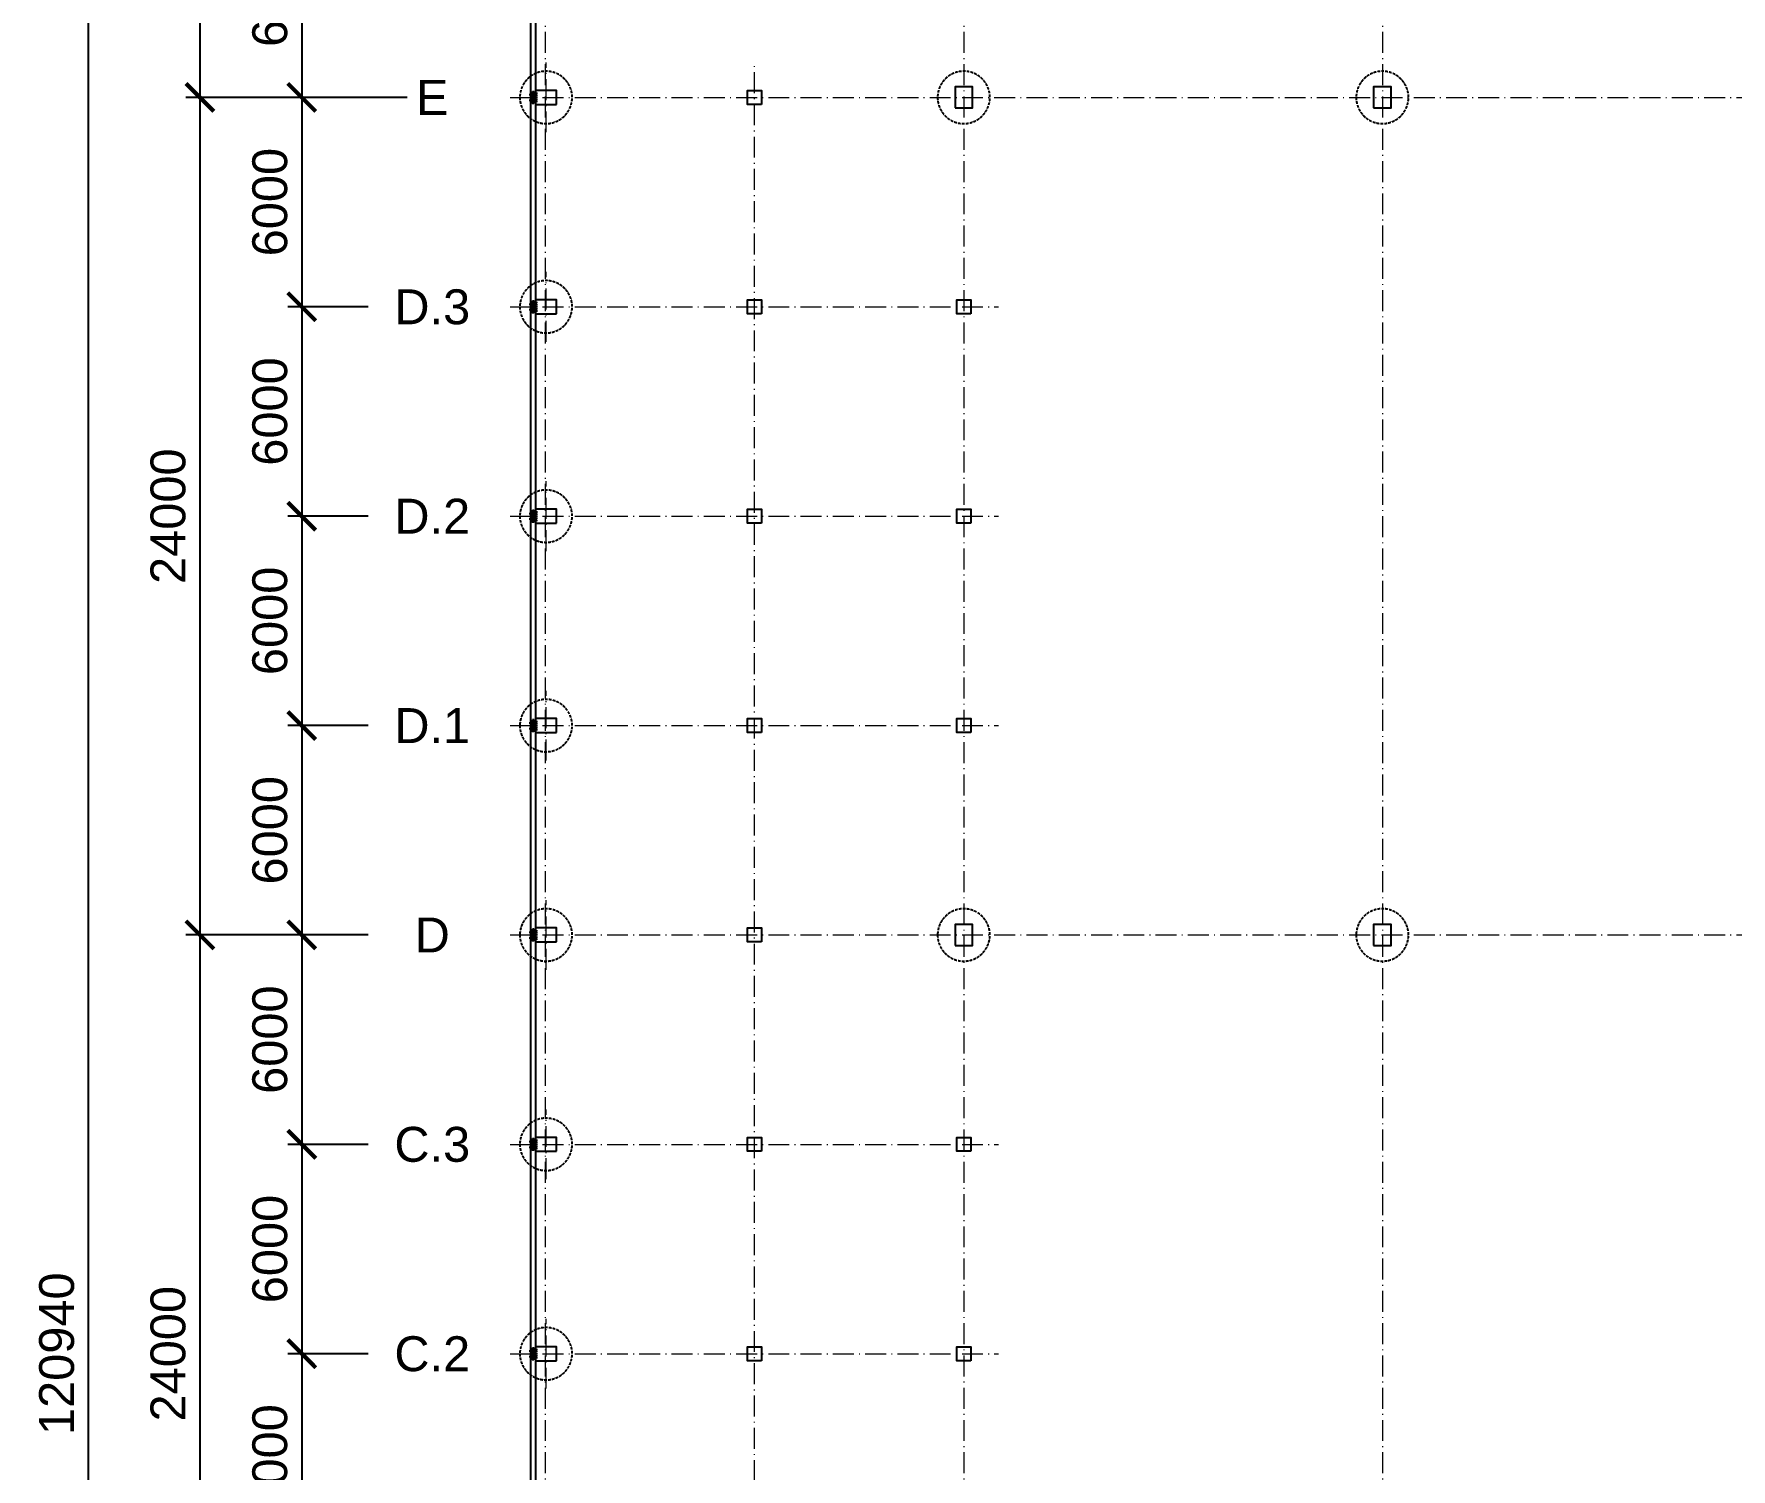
# Model space of a CAD drawing. Header units: millimetres. Extents: x 325046 to 1268204, y 1875583 to 2761998.
# Drawn here: x 691424 to 740075, y 2281945 to 2323068 of the extents above; entities that cross this region are included whole.
import ezdxf
from ezdxf.enums import TextEntityAlignment as Align

# ---------------------------------------------------------------- set-up
doc = ezdxf.new("R2010")
doc.units = ezdxf.units.MM
doc.header["$LTSCALE"] = 100
doc.header["$PDMODE"] = 65
for name, pattern in [('ACAD_ISO10W100', [18.5, 12, -3, 0.5, -3]), ('DASHDOT', [1, 0.5, -0.25, 0, -0.25]), ('DASHED', [0.75, 0.5, -0.25])]:
    doc.linetypes.add(name, pattern=pattern)
for name, color, linetype in [('005', 9, 'Continuous'), ('025', 1, 'Continuous'), ('035', 7, 'Continuous'), ('070', 6, 'Continuous'), ('KOTY', 2, 'Continuous'), ('Kóty osové', 5, 'Continuous')]:
    doc.layers.add(name, color=color, linetype=linetype)
doc.layers.add('Objekty - osy', color=5, linetype='ACAD_ISO10W100', lineweight=20)
doc.layers.add('Popis OS', color=7, linetype='Continuous', true_color=0xbd0a5d)
doc.layers.add('Příprava na dock', color=7, linetype='Continuous', true_color=0x616161)
doc.styles.add('ARIL-TENKÝ', font='arial.ttf')
doc.dimstyles.new('400', dxfattribs={"dimscale": 400, "dimtxt": 2.5, "dimasz": 2, "dimexe": 1, "dimexo": 12, "dimgap": 1, "dimtad": 1, "dimdec": 0, "dimzin": 0, "dimdsep": 46, "dimtxsty": 'ARIL-TENKÝ', "dimblk": 'ARCHTICK', "dimcen": 4, "dimdle": 1, "dimclrd": 256, "dimclre": 256, "dimclrt": 7, "dimadec": 0, "dimazin": 0, "dimtfac": 1, "dimtdec": 0, "dimtix": 1, "dimtofl": 0, "dimtmove": 0, "dimatfit": 0, "dimldrblk": 'OBLIQUE', "dimfxl": 1, "dimtolj": 1, "dimtzin": 0, "dimlwd": -1, "dimlwe": -1, "dimarcsym": 0})

# ---------------------------------------------------------------- blocks, each defined once
blk = doc.blocks.new('H1 PU')
at = {"layer": 'Příprava na dock', "linetype": 'DASHED', "ltscale": 1.5}
blk.add_circle((1537736, -4876565), 750, dxfattribs=at)
blk = doc.blocks.new('_ARCHTICK')
at = {"color": 0, "linetype": 'ByBlock', "const_width": 0.15}
blk.add_lwpolyline([(-0.5, -0.5), (0.5, 0.5)], dxfattribs=at)
blk = doc.blocks.new('*D1345')
at = {"layer": 'Defpoints', "color": 0, "transparency": 16777216}
for p in [(705804, 2327249), (699102, 2321249), (705804, 2321249)]:
    blk.add_point(p, dxfattribs=at)
at = {"layer": 'Kóty osové', "transparency": 16777216}
for p, q in [((699102, 2327649), (699102, 2320849)), ((701004, 2327249), (698702, 2327249)), ((701004, 2321249), (698702, 2321249))]:
    blk.add_line(p, q, dxfattribs=at)
at = {"layer": 'Kóty osové', "transparency": 16777216, "xscale": 800, "yscale": 800, "zscale": 800}
for p, rotation in [((699102, 2327249), 90), ((699102, 2321249), 270)]:
    blk.add_blockref('_ARCHTICK', p, dxfattribs=dict(at, rotation=rotation))
at = {"layer": 'Kóty osové', "color": 7, "transparency": 16777216, "insert": (698191, 2324249), "char_height": 1000, "attachment_point": 5, "rotation": 90, "style": 'ARIL-TENKÝ'}
blk.add_mtext('\\A1;6000', dxfattribs=at)
blk = doc.blocks.new('_Oblique')
at = {"color": 0, "lineweight": -2}
blk.add_line((-0.5, -0.5), (0.5, 0.5), dxfattribs=at)
blk = doc.blocks.new('*D1346')
at = {"layer": 'Defpoints', "color": 0, "transparency": 16777216}
for p in [(705804, 2321249), (699102, 2315249), (705804, 2315249)]:
    blk.add_point(p, dxfattribs=at)
at = {"layer": 'Kóty osové', "transparency": 16777216}
for p, q in [((699102, 2321649), (699102, 2314849)), ((701004, 2321249), (698702, 2321249)), ((701004, 2315249), (698702, 2315249))]:
    blk.add_line(p, q, dxfattribs=at)
at = {"layer": 'Kóty osové', "transparency": 16777216, "xscale": 800, "yscale": 800, "zscale": 800}
for p, rotation in [((699102, 2321249), 90), ((699102, 2315249), 270)]:
    blk.add_blockref('_ARCHTICK', p, dxfattribs=dict(at, rotation=rotation))
at = {"layer": 'Kóty osové', "color": 7, "transparency": 16777216, "insert": (698191, 2318249), "char_height": 1000, "attachment_point": 5, "rotation": 90, "style": 'ARIL-TENKÝ'}
blk.add_mtext('\\A1;6000', dxfattribs=at)
blk = doc.blocks.new('*D1347')
at = {"layer": 'Defpoints', "color": 0, "transparency": 16777216}
for p in [(705804, 2315249), (699102, 2309249), (705804, 2309249)]:
    blk.add_point(p, dxfattribs=at)
at = {"layer": 'Kóty osové', "transparency": 16777216}
for p, q in [((699102, 2315649), (699102, 2308849)), ((701004, 2315249), (698702, 2315249)), ((701004, 2309249), (698702, 2309249))]:
    blk.add_line(p, q, dxfattribs=at)
at = {"layer": 'Kóty osové', "transparency": 16777216, "xscale": 800, "yscale": 800, "zscale": 800}
for p, rotation in [((699102, 2315249), 90), ((699102, 2309249), 270)]:
    blk.add_blockref('_ARCHTICK', p, dxfattribs=dict(at, rotation=rotation))
at = {"layer": 'Kóty osové', "color": 7, "transparency": 16777216, "insert": (698191, 2312249), "char_height": 1000, "attachment_point": 5, "rotation": 90, "style": 'ARIL-TENKÝ'}
blk.add_mtext('\\A1;6000', dxfattribs=at)
blk = doc.blocks.new('*D1348')
at = {"layer": 'Defpoints', "color": 0, "transparency": 16777216}
for p in [(705804, 2309249), (699102, 2303249), (705804, 2303249)]:
    blk.add_point(p, dxfattribs=at)
at = {"layer": 'Kóty osové', "transparency": 16777216}
for p, q in [((699102, 2309649), (699102, 2302849)), ((701004, 2309249), (698702, 2309249)), ((701004, 2303249), (698702, 2303249))]:
    blk.add_line(p, q, dxfattribs=at)
at = {"layer": 'Kóty osové', "transparency": 16777216, "xscale": 800, "yscale": 800, "zscale": 800}
for p, rotation in [((699102, 2309249), 90), ((699102, 2303249), 270)]:
    blk.add_blockref('_ARCHTICK', p, dxfattribs=dict(at, rotation=rotation))
at = {"layer": 'Kóty osové', "color": 7, "transparency": 16777216, "insert": (698191, 2306249), "char_height": 1000, "attachment_point": 5, "rotation": 90, "style": 'ARIL-TENKÝ'}
blk.add_mtext('\\A1;6000', dxfattribs=at)
blk = doc.blocks.new('*D1349')
at = {"layer": 'Defpoints', "color": 0, "transparency": 16777216}
for p in [(705804, 2303249), (699102, 2297249), (705804, 2297249)]:
    blk.add_point(p, dxfattribs=at)
at = {"layer": 'Kóty osové', "transparency": 16777216}
for p, q in [((699102, 2303649), (699102, 2296849)), ((701004, 2303249), (698702, 2303249)), ((701004, 2297249), (698702, 2297249))]:
    blk.add_line(p, q, dxfattribs=at)
at = {"layer": 'Kóty osové', "transparency": 16777216, "xscale": 800, "yscale": 800, "zscale": 800}
for p, rotation in [((699102, 2303249), 90), ((699102, 2297249), 270)]:
    blk.add_blockref('_ARCHTICK', p, dxfattribs=dict(at, rotation=rotation))
at = {"layer": 'Kóty osové', "color": 7, "transparency": 16777216, "insert": (698191, 2300249), "char_height": 1000, "attachment_point": 5, "rotation": 90, "style": 'ARIL-TENKÝ'}
blk.add_mtext('\\A1;6000', dxfattribs=at)
blk = doc.blocks.new('*D1350')
at = {"layer": 'Defpoints', "color": 0, "transparency": 16777216}
for p in [(705804, 2297249), (699102, 2291249), (705804, 2291249)]:
    blk.add_point(p, dxfattribs=at)
at = {"layer": 'Kóty osové', "transparency": 16777216}
for p, q in [((699102, 2297649), (699102, 2290849)), ((701004, 2297249), (698702, 2297249)), ((701004, 2291249), (698702, 2291249))]:
    blk.add_line(p, q, dxfattribs=at)
at = {"layer": 'Kóty osové', "transparency": 16777216, "xscale": 800, "yscale": 800, "zscale": 800}
for p, rotation in [((699102, 2297249), 90), ((699102, 2291249), 270)]:
    blk.add_blockref('_ARCHTICK', p, dxfattribs=dict(at, rotation=rotation))
at = {"layer": 'Kóty osové', "color": 7, "transparency": 16777216, "insert": (698191, 2294249), "char_height": 1000, "attachment_point": 5, "rotation": 90, "style": 'ARIL-TENKÝ'}
blk.add_mtext('\\A1;6000', dxfattribs=at)
blk = doc.blocks.new('*D1351')
at = {"layer": 'Defpoints', "color": 0, "transparency": 16777216}
for p in [(705804, 2291249), (699102, 2285249), (705804, 2285249)]:
    blk.add_point(p, dxfattribs=at)
at = {"layer": 'Kóty osové', "transparency": 16777216}
for p, q in [((699102, 2291649), (699102, 2284849)), ((701004, 2291249), (698702, 2291249)), ((701004, 2285249), (698702, 2285249))]:
    blk.add_line(p, q, dxfattribs=at)
at = {"layer": 'Kóty osové', "transparency": 16777216, "xscale": 800, "yscale": 800, "zscale": 800}
for p, rotation in [((699102, 2291249), 90), ((699102, 2285249), 270)]:
    blk.add_blockref('_ARCHTICK', p, dxfattribs=dict(at, rotation=rotation))
at = {"layer": 'Kóty osové', "color": 7, "transparency": 16777216, "insert": (698191, 2288249), "char_height": 1000, "attachment_point": 5, "rotation": 90, "style": 'ARIL-TENKÝ'}
blk.add_mtext('\\A1;6000', dxfattribs=at)
blk = doc.blocks.new('*D1352')
at = {"layer": 'Defpoints', "color": 0, "transparency": 16777216}
for p in [(705804, 2285249), (699102, 2279249), (705804, 2279249)]:
    blk.add_point(p, dxfattribs=at)
at = {"layer": 'Kóty osové', "transparency": 16777216}
for p, q in [((699102, 2285649), (699102, 2278849)), ((701004, 2285249), (698702, 2285249)), ((701004, 2279249), (698702, 2279249))]:
    blk.add_line(p, q, dxfattribs=at)
at = {"layer": 'Kóty osové', "transparency": 16777216, "xscale": 800, "yscale": 800, "zscale": 800}
for p, rotation in [((699102, 2285249), 90), ((699102, 2279249), 270)]:
    blk.add_blockref('_ARCHTICK', p, dxfattribs=dict(at, rotation=rotation))
at = {"layer": 'Kóty osové', "color": 7, "transparency": 16777216, "insert": (698191, 2282249), "char_height": 1000, "attachment_point": 5, "rotation": 90, "style": 'ARIL-TENKÝ'}
blk.add_mtext('\\A1;6000', dxfattribs=at)
blk = doc.blocks.new('*D1359')
at = {"layer": 'Defpoints', "color": 0, "transparency": 16777216}
for p in [(705079, 2345249), (696183, 2321249), (706919, 2321249)]:
    blk.add_point(p, dxfattribs=at)
at = {"layer": 'Kóty osové', "transparency": 16777216}
for p, q in [((696183, 2345649), (696183, 2320849)), ((700279, 2345249), (695783, 2345249)), ((702119, 2321249), (695783, 2321249))]:
    blk.add_line(p, q, dxfattribs=at)
at = {"layer": 'Kóty osové', "transparency": 16777216, "xscale": 800, "yscale": 800, "zscale": 800}
for p, rotation in [((696183, 2345249), 90), ((696183, 2321249), 270)]:
    blk.add_blockref('_ARCHTICK', p, dxfattribs=dict(at, rotation=rotation))
at = {"layer": 'Kóty osové', "color": 7, "transparency": 16777216, "insert": (695272, 2333249), "char_height": 1000, "attachment_point": 5, "rotation": 90, "style": 'ARIL-TENKÝ'}
blk.add_mtext('\\A1;24000', dxfattribs=at)
blk = doc.blocks.new('*D1360')
at = {"layer": 'Defpoints', "color": 0, "transparency": 16777216}
for p in [(705684, 2321249), (696183, 2297249), (705684, 2297249)]:
    blk.add_point(p, dxfattribs=at)
at = {"layer": 'Kóty osové', "transparency": 16777216}
for p, q in [((696183, 2321649), (696183, 2296849)), ((700884, 2321249), (695783, 2321249)), ((700884, 2297249), (695783, 2297249))]:
    blk.add_line(p, q, dxfattribs=at)
at = {"layer": 'Kóty osové', "transparency": 16777216, "xscale": 800, "yscale": 800, "zscale": 800}
for p, rotation in [((696183, 2321249), 90), ((696183, 2297249), 270)]:
    blk.add_blockref('_ARCHTICK', p, dxfattribs=dict(at, rotation=rotation))
at = {"layer": 'Kóty osové', "color": 7, "transparency": 16777216, "insert": (695272, 2309249), "char_height": 1000, "attachment_point": 5, "rotation": 90, "style": 'ARIL-TENKÝ'}
blk.add_mtext('\\A1;24000', dxfattribs=at)
blk = doc.blocks.new('*D1361')
at = {"layer": 'Defpoints', "color": 0, "transparency": 16777216}
for p in [(705684, 2297249), (696183, 2273249), (705684, 2273249)]:
    blk.add_point(p, dxfattribs=at)
at = {"layer": 'Kóty osové', "transparency": 16777216}
for p, q in [((696183, 2297649), (696183, 2272849)), ((700884, 2297249), (695783, 2297249)), ((700884, 2273249), (695783, 2273249))]:
    blk.add_line(p, q, dxfattribs=at)
at = {"layer": 'Kóty osové', "transparency": 16777216, "xscale": 800, "yscale": 800, "zscale": 800}
for p, rotation in [((696183, 2297249), 90), ((696183, 2273249), 270)]:
    blk.add_blockref('_ARCHTICK', p, dxfattribs=dict(at, rotation=rotation))
at = {"layer": 'Kóty osové', "color": 7, "transparency": 16777216, "insert": (695272, 2285249), "char_height": 1000, "attachment_point": 5, "rotation": 90, "style": 'ARIL-TENKÝ'}
blk.add_mtext('\\A1;24000', dxfattribs=at)
blk = doc.blocks.new('*D1467')
at = {"layer": 'Defpoints', "color": 0, "transparency": 16777216}
for p in [(705804, 2303249), (699102, 2297249), (705804, 2297249)]:
    blk.add_point(p, dxfattribs=at)
at = {"layer": 'Kóty osové', "transparency": 16777216}
for p, q in [((699102, 2303649), (699102, 2296849)), ((701004, 2303249), (698702, 2303249)), ((701004, 2297249), (698702, 2297249))]:
    blk.add_line(p, q, dxfattribs=at)
at = {"layer": 'Kóty osové', "transparency": 16777216, "xscale": 800, "yscale": 800, "zscale": 800}
for p, rotation in [((699102, 2303249), 90), ((699102, 2297249), 270)]:
    blk.add_blockref('_ARCHTICK', p, dxfattribs=dict(at, rotation=rotation))
at = {"layer": 'Kóty osové', "color": 7, "transparency": 16777216, "insert": (698191, 2300249), "char_height": 1000, "attachment_point": 5, "rotation": 90, "style": 'ARIL-TENKÝ'}
blk.add_mtext('\\A1;6000', dxfattribs=at)
blk = doc.blocks.new('*D1468')
at = {"layer": 'Defpoints', "color": 0, "transparency": 16777216}
for p in [(705804, 2297249), (699102, 2291249), (705804, 2291249)]:
    blk.add_point(p, dxfattribs=at)
at = {"layer": 'Kóty osové', "transparency": 16777216}
for p, q in [((699102, 2297649), (699102, 2290849)), ((701004, 2297249), (698702, 2297249)), ((701004, 2291249), (698702, 2291249))]:
    blk.add_line(p, q, dxfattribs=at)
at = {"layer": 'Kóty osové', "transparency": 16777216, "xscale": 800, "yscale": 800, "zscale": 800}
for p, rotation in [((699102, 2297249), 90), ((699102, 2291249), 270)]:
    blk.add_blockref('_ARCHTICK', p, dxfattribs=dict(at, rotation=rotation))
at = {"layer": 'Kóty osové', "color": 7, "transparency": 16777216, "insert": (698191, 2294249), "char_height": 1000, "attachment_point": 5, "rotation": 90, "style": 'ARIL-TENKÝ'}
blk.add_mtext('\\A1;6000', dxfattribs=at)
blk = doc.blocks.new('ZN9.1 PU')
at = {"layer": '005'}
h = blk.add_hatch(dxfattribs=at)
h.set_pattern_fill('ANSI31', color=256, scale=250, angle=180)
h.set_pattern_definition([(135, (757091.102, -954228.766), (22.09708691, 22.09708691), [])])
edge = h.paths.add_edge_path()
edge.add_line((1041059, -5556777), (1041169, -5556777))
edge.add_line((1041169, -5556777), (1041169, -5556657))
edge.add_line((1041169, -5556657), (1041049, -5556657))
edge.add_line((1041049, -5556657), (1041049, -5556777))
h = blk.add_hatch(dxfattribs=at)
h.set_pattern_fill('ANSI31', color=256, scale=250, angle=180)
h.set_pattern_definition([(225, (757091.102, -10165044.788), (22.09708691, -22.09708691), [])])
edge = h.paths.add_edge_path()
edge.add_line((1041059, -5562497), (1041169, -5562497))
edge.add_line((1041169, -5562497), (1041169, -5562617))
edge.add_line((1041169, -5562617), (1041049, -5562617))
edge.add_line((1041049, -5562617), (1041049, -5562497))
at = {"layer": '005', "linetype": 'DASHDOT'}
for points in [[(1040999, -5556717), (1041219, -5556717)], [(1041109, -5556827), (1041109, -5556607)], [(1040999, -5562557), (1041219, -5562557)], [(1041109, -5562447), (1041109, -5562667)]]:
    blk.add_lwpolyline(points, dxfattribs=at)
at = {"layer": '025'}
for points in [[(1041049, -5556777), (1041169, -5556777), (1041169, -5556657), (1041049, -5556657), (1041049, -5556777)], [(1041049, -5562497), (1041169, -5562497), (1041169, -5562617), (1041049, -5562617), (1041049, -5562497)]]:
    blk.add_lwpolyline(points, dxfattribs=at)
at = {"layer": '035', "ltscale": 0.5}
blk.add_lwpolyline([(1041039, -5562627), (1041039, -5556647), (1041179, -5556647), (1041179, -5562627)], close=True, dxfattribs=at)
at = {"layer": '035'}
for points in [[(1041039, -5556787), (1041179, -5556787), (1041179, -5556647), (1041039, -5556647)], [(1041039, -5562487), (1041179, -5562487), (1041179, -5562627), (1041039, -5562627)]]:
    blk.add_lwpolyline(points, close=True, dxfattribs=at)
for points in [[(1041049, -5556777), (1041039, -5556777)], [(1041049, -5556777), (1041039, -5556777)], [(1041169, -5556777), (1041179, -5556777)], [(1041169, -5556777), (1041179, -5556777)], [(1041049, -5562497), (1041039, -5562497)], [(1041049, -5562497), (1041039, -5562497)], [(1041169, -5562497), (1041179, -5562497)], [(1041169, -5562497), (1041179, -5562497)]]:
    blk.add_lwpolyline(points, dxfattribs=at)
blk = doc.blocks.new('*D1564')
at = {"layer": 'Defpoints', "color": 0, "transparency": 16777216}
for p in [(692991, 2345719), (705684, 2345719), (705684, 2224779)]:
    blk.add_point(p, dxfattribs=at)
at = {"layer": 'Kóty osové', "transparency": 16777216}
for p, q in [((692991, 2224379), (692991, 2346119)), ((700884, 2345719), (692591, 2345719)), ((700884, 2224779), (692591, 2224779))]:
    blk.add_line(p, q, dxfattribs=at)
at = {"layer": 'Kóty osové', "transparency": 16777216, "xscale": 800, "yscale": 800, "zscale": 800}
for p, rotation in [((692991, 2345719), 90), ((692991, 2224779), 270)]:
    blk.add_blockref('_ARCHTICK', p, dxfattribs=dict(at, rotation=rotation))
at = {"layer": 'Kóty osové', "color": 7, "transparency": 16777216, "insert": (692080, 2285249), "char_height": 1000, "attachment_point": 5, "rotation": 90, "style": 'ARIL-TENKÝ'}
blk.add_mtext('\\A1;120940', dxfattribs=at)

msp = doc.modelspace()

# ---------------------------------------------------------------- linework, layer by layer
at = {"layer": '025', "linetype": 'DASHED', "ltscale": 0.8}
for points in [[(705831.7, 2321389.1), (705823.7, 2321389.1), (705823.7, 2321109.1), (705831.7, 2321109.1)], [(705831.7, 2321109.1), (705823.7, 2321109.1), (705823.7, 2321389.1), (705831.7, 2321389.1)], [(705831.7, 2321389.1), (705823.7, 2321389.1), (705823.7, 2321109.1), (705831.7, 2321109.1)], [(705831.7, 2321109.1), (705823.7, 2321109.1), (705823.7, 2321389.1), (705831.7, 2321389.1)], [(705831.7, 2315389.1), (705823.7, 2315389.1), (705823.7, 2315109.1), (705831.7, 2315109.1)], [(705831.7, 2315109.1), (705823.7, 2315109.1), (705823.7, 2315389.1), (705831.7, 2315389.1)], [(705831.7, 2315389.1), (705823.7, 2315389.1), (705823.7, 2315109.1), (705831.7, 2315109.1)], [(705831.7, 2315109.1), (705823.7, 2315109.1), (705823.7, 2315389.1), (705831.7, 2315389.1)], [(705831.7, 2309389.1), (705823.7, 2309389.1), (705823.7, 2309109.1), (705831.7, 2309109.1)], [(705831.7, 2309109.1), (705823.7, 2309109.1), (705823.7, 2309389.1), (705831.7, 2309389.1)], [(705831.7, 2309389.1), (705823.7, 2309389.1), (705823.7, 2309109.1), (705831.7, 2309109.1)], [(705831.7, 2309109.1), (705823.7, 2309109.1), (705823.7, 2309389.1), (705831.7, 2309389.1)], [(705831.7, 2303389.1), (705823.7, 2303389.1), (705823.7, 2303109.1), (705831.7, 2303109.1)], [(705831.7, 2303109.1), (705823.7, 2303109.1), (705823.7, 2303389.1), (705831.7, 2303389.1)], [(705831.7, 2303389.1), (705823.7, 2303389.1), (705823.7, 2303109.1), (705831.7, 2303109.1)], [(705831.7, 2303109.1), (705823.7, 2303109.1), (705823.7, 2303389.1), (705831.7, 2303389.1)], [(705831.7, 2297389.1), (705823.7, 2297389.1), (705823.7, 2297109.1), (705831.7, 2297109.1)], [(705831.7, 2297109.1), (705823.7, 2297109.1), (705823.7, 2297389.1), (705831.7, 2297389.1)], [(705831.7, 2297389.1), (705823.7, 2297389.1), (705823.7, 2297109.1), (705831.7, 2297109.1)], [(705831.7, 2297109.1), (705823.7, 2297109.1), (705823.7, 2297389.1), (705831.7, 2297389.1)], [(705831.7, 2291389.1), (705823.7, 2291389.1), (705823.7, 2291109.1), (705831.7, 2291109.1)], [(705831.7, 2291109.1), (705823.7, 2291109.1), (705823.7, 2291389.1), (705831.7, 2291389.1)], [(705831.7, 2291389.1), (705823.7, 2291389.1), (705823.7, 2291109.1), (705831.7, 2291109.1)], [(705831.7, 2291109.1), (705823.7, 2291109.1), (705823.7, 2291389.1), (705831.7, 2291389.1)], [(705831.7, 2285389.1), (705823.7, 2285389.1), (705823.7, 2285109.1), (705831.7, 2285109.1)], [(705831.7, 2285109.1), (705823.7, 2285109.1), (705823.7, 2285389.1), (705831.7, 2285389.1)], [(705831.7, 2285389.1), (705823.7, 2285389.1), (705823.7, 2285109.1), (705831.7, 2285109.1)], [(705831.7, 2285109.1), (705823.7, 2285109.1), (705823.7, 2285389.1), (705831.7, 2285389.1)]]:
    msp.add_lwpolyline(points, close=True, dxfattribs=at)
at = {"layer": '035', "linetype": 'DASHED', "ltscale": 0.8}
for points in [[(705803.7, 2321099.1), (705823.7, 2321109.1), (705823.7, 2321389.1), (705803.7, 2321399.1)], [(705803.7, 2321399.1), (705823.7, 2321389.1), (705823.7, 2321109.1), (705803.7, 2321099.1)], [(705803.7, 2321099.1), (705823.7, 2321109.1), (705823.7, 2321389.1), (705803.7, 2321399.1)], [(705803.7, 2321399.1), (705823.7, 2321389.1), (705823.7, 2321109.1), (705803.7, 2321099.1)], [(705803.7, 2315099.1), (705823.7, 2315109.1), (705823.7, 2315389.1), (705803.7, 2315399.1)], [(705803.7, 2315399.1), (705823.7, 2315389.1), (705823.7, 2315109.1), (705803.7, 2315099.1)], [(705803.7, 2315099.1), (705823.7, 2315109.1), (705823.7, 2315389.1), (705803.7, 2315399.1)], [(705803.7, 2315399.1), (705823.7, 2315389.1), (705823.7, 2315109.1), (705803.7, 2315099.1)], [(705803.7, 2309099.1), (705823.7, 2309109.1), (705823.7, 2309389.1), (705803.7, 2309399.1)], [(705803.7, 2309399.1), (705823.7, 2309389.1), (705823.7, 2309109.1), (705803.7, 2309099.1)], [(705803.7, 2309099.1), (705823.7, 2309109.1), (705823.7, 2309389.1), (705803.7, 2309399.1)], [(705803.7, 2309399.1), (705823.7, 2309389.1), (705823.7, 2309109.1), (705803.7, 2309099.1)], [(705803.7, 2303099.1), (705823.7, 2303109.1), (705823.7, 2303389.1), (705803.7, 2303399.1)], [(705803.7, 2303399.1), (705823.7, 2303389.1), (705823.7, 2303109.1), (705803.7, 2303099.1)], [(705803.7, 2303099.1), (705823.7, 2303109.1), (705823.7, 2303389.1), (705803.7, 2303399.1)], [(705803.7, 2303399.1), (705823.7, 2303389.1), (705823.7, 2303109.1), (705803.7, 2303099.1)], [(705803.7, 2297099.1), (705823.7, 2297109.1), (705823.7, 2297389.1), (705803.7, 2297399.1)], [(705803.7, 2297399.1), (705823.7, 2297389.1), (705823.7, 2297109.1), (705803.7, 2297099.1)], [(705803.7, 2297099.1), (705823.7, 2297109.1), (705823.7, 2297389.1), (705803.7, 2297399.1)], [(705803.7, 2297399.1), (705823.7, 2297389.1), (705823.7, 2297109.1), (705803.7, 2297099.1)], [(705803.7, 2291099.1), (705823.7, 2291109.1), (705823.7, 2291389.1), (705803.7, 2291399.1)], [(705803.7, 2291399.1), (705823.7, 2291389.1), (705823.7, 2291109.1), (705803.7, 2291099.1)], [(705803.7, 2291099.1), (705823.7, 2291109.1), (705823.7, 2291389.1), (705803.7, 2291399.1)], [(705803.7, 2291399.1), (705823.7, 2291389.1), (705823.7, 2291109.1), (705803.7, 2291099.1)], [(705803.7, 2285099.1), (705823.7, 2285109.1), (705823.7, 2285389.1), (705803.7, 2285399.1)], [(705803.7, 2285399.1), (705823.7, 2285389.1), (705823.7, 2285109.1), (705803.7, 2285099.1)], [(705803.7, 2285099.1), (705823.7, 2285109.1), (705823.7, 2285389.1), (705803.7, 2285399.1)], [(705803.7, 2285399.1), (705823.7, 2285389.1), (705823.7, 2285109.1), (705803.7, 2285099.1)]]:
    msp.add_lwpolyline(points, dxfattribs=at)
at = {"layer": '070', "ltscale": 0.5}
for points in [[(706403.7, 2321049.1), (706403.7, 2321449.1), (705803.7, 2321449.1), (705803.7, 2321049.1)], [(712278.7, 2321049.1), (711878.7, 2321049.1), (711878.7, 2321449.1), (712278.7, 2321449.1)], [(717828.7, 2320949.1), (718328.7, 2320949.1), (718328.7, 2321549.1), (717828.7, 2321549.1)], [(729828.7, 2320949.1), (730328.7, 2320949.1), (730328.7, 2321549.1), (729828.7, 2321549.1)], [(706403.7, 2315049.1), (706403.7, 2315449.1), (705803.7, 2315449.1), (705803.7, 2315049.1)], [(712278.7, 2315049.1), (711878.7, 2315049.1), (711878.7, 2315449.1), (712278.7, 2315449.1)], [(718278.7, 2315049.1), (717878.7, 2315049.1), (717878.7, 2315449.1), (718278.7, 2315449.1)], [(706403.7, 2309049.1), (706403.7, 2309449.1), (705803.7, 2309449.1), (705803.7, 2309049.1)], [(712278.7, 2309049.1), (711878.7, 2309049.1), (711878.7, 2309449.1), (712278.7, 2309449.1)], [(718278.7, 2309049.1), (717878.7, 2309049.1), (717878.7, 2309449.1), (718278.7, 2309449.1)], [(706403.7, 2303049.1), (706403.7, 2303449.1), (705803.7, 2303449.1), (705803.7, 2303049.1)], [(712278.7, 2303049.1), (711878.7, 2303049.1), (711878.7, 2303449.1), (712278.7, 2303449.1)], [(718278.7, 2303049.1), (717878.7, 2303049.1), (717878.7, 2303449.1), (718278.7, 2303449.1)], [(706403.7, 2297049.1), (706403.7, 2297449.1), (705803.7, 2297449.1), (705803.7, 2297049.1)], [(712278.7, 2297049.1), (711878.7, 2297049.1), (711878.7, 2297449.1), (712278.7, 2297449.1)], [(717828.7, 2296949.1), (718328.7, 2296949.1), (718328.7, 2297549.1), (717828.7, 2297549.1)], [(729828.7, 2296949.1), (730328.7, 2296949.1), (730328.7, 2297549.1), (729828.7, 2297549.1)], [(706403.7, 2291049.1), (706403.7, 2291449.1), (705803.7, 2291449.1), (705803.7, 2291049.1)], [(712278.7, 2291049.1), (711878.7, 2291049.1), (711878.7, 2291449.1), (712278.7, 2291449.1)], [(718278.7, 2291049.1), (717878.7, 2291049.1), (717878.7, 2291449.1), (718278.7, 2291449.1)], [(706403.7, 2285049.1), (706403.7, 2285449.1), (705803.7, 2285449.1), (705803.7, 2285049.1)], [(712278.7, 2285049.1), (711878.7, 2285049.1), (711878.7, 2285449.1), (712278.7, 2285449.1)], [(718278.7, 2285049.1), (717878.7, 2285049.1), (717878.7, 2285449.1), (718278.7, 2285449.1)]]:
    msp.add_lwpolyline(points, close=True, dxfattribs=at)
at = {"layer": 'Objekty - osy', "ltscale": 0.5}
for points in [[(706078.7, 2346249.1), (706078.7, 2224249.1)], [(718078.7, 2346249.1), (718078.7, 2224249.1)], [(730078.7, 2346249.1), (730078.7, 2224249.1)], [(706103.7, 2320249.1), (706103.7, 2322249.1)], [(712078.7, 2224249.1), (712078.7, 2322249.1)], [(705078.7, 2321249.1), (1079078.7, 2321249.1)], [(706103.7, 2314249.1), (706103.7, 2316249.1)], [(705078.7, 2315249.1), (719078.7, 2315249.1)], [(706103.7, 2308249.1), (706103.7, 2310249.1)], [(705078.7, 2309249.1), (719078.7, 2309249.1)], [(706103.7, 2302249.1), (706103.7, 2304249.1)], [(705078.7, 2303249.1), (719078.7, 2303249.1)], [(706103.7, 2296249.1), (706103.7, 2298249.1)], [(705078.7, 2297249.1), (1079078.7, 2297249.1)], [(706103.7, 2290249.1), (706103.7, 2292249.1)], [(705078.7, 2291249.1), (719078.7, 2291249.1)], [(706103.7, 2284249.1), (706103.7, 2286249.1)], [(705078.7, 2285249.1), (719078.7, 2285249.1)]]:
    msp.add_lwpolyline(points, dxfattribs=at)

# ---------------------------------------------------------------- block references
at = {"layer": '005', "xscale": -1}
for p, rotation in [((-4170461.3, 3858985), 89.99999999999984), ((-4158486.3, 3858985), 89.99999999999993), ((-4146486.3, 3858985), 89.99999999999993), ((-4170461.3, 3852985), 89.99999999999984), ((-4170461.3, 3846985), 89.99999999999984), ((-4170461.3, 3840985), 89.99999999999984), ((-4170461.3, 3834985), 89.99999999999984), ((-4158486.3, 3834985), 89.99999999999993), ((-4146486.3, 3834985), 89.99999999999993), ((-4170461.3, 3828985), 89.99999999999984), ((-4170461.3, 3822985), 89.99999999999984)]:
    msp.add_blockref('H1 PU', p, dxfattribs=dict(at, rotation=rotation))
at = {"layer": 'KOTY'}
for p in [(-335375.2, 7883885.9), (-335375.2, 7877885.9), (-335375.2, 7871885.9), (-335375.2, 7865885.9), (-335375.2, 7859885.9), (-335375.2, 7847885.9), (-335375.2, 7841885.9)]:
    msp.add_blockref('ZN9.1 PU', p, dxfattribs=at)
at = {"layer": 'KOTY', "color": 0}
msp.add_blockref('ZN9.1 PU', (-335375.2, 7853885.9), dxfattribs=at)

# ---------------------------------------------------------------- texts
at = {"layer": 'Popis OS', "linetype": 'ByBlock', "style": 'ARIL-TENKÝ'}
for s, p in [('E', (702842.9, 2321249.1)), ('D.3', (702842.9, 2315249.1)), ('D.2', (702842.9, 2309249.1)), ('D.1', (702842.9, 2303249.1)), ('D', (702842.9, 2297249.1)), ('C.3', (702842.9, 2291249.1)), ('C.2', (702842.9, 2285249.1))]:
    msp.add_text(s, height=1000, dxfattribs=at).set_placement(p, align=Align.MIDDLE_CENTER)

# ---------------------------------------------------------------- dimensions: what is measured, and where the dimension line sits
at = {"layer": 'Kóty osové'}
for base, p1, p2, picture, middle in [((692991, 2345719.1), (705683.7, 2224779.1), (705683.7, 2345719.1), '*D1564', (692080.4, 2285249.1)), ((696182.8, 2321249.1), (705078.7, 2345249.1), (706918.6, 2321249.1), '*D1359', (695272.2, 2333249.1))]:
    dim = msp.add_linear_dim(base=base, p1=p1, p2=p2, angle=90, dimstyle='400', dxfattribs=at)
    dim.commit()
    dim.dimension.update_dxf_attribs({"geometry": picture, "text_midpoint": middle})
for base, p1, p2, picture, middle in [((699101.6, 2321249.1), (705803.7, 2327249.1), (705803.7, 2321249.1), '*D1345', (698191, 2324249.1)), ((696182.8, 2297249.1), (705683.7, 2321249.1), (705683.7, 2297249.1), '*D1360', (695272.2, 2309249.1)), ((699101.6, 2315249.1), (705803.7, 2321249.1), (705803.7, 2315249.1), '*D1346', (698191, 2318249.1)), ((699101.6, 2309249.1), (705803.7, 2315249.1), (705803.7, 2309249.1), '*D1347', (698191, 2312249.1)), ((699101.6, 2303249.1), (705803.7, 2309249.1), (705803.7, 2303249.1), '*D1348', (698191, 2306249.1)), ((699101.6, 2297249.1), (705803.7, 2303249.1), (705803.7, 2297249.1), '*D1349', (698191, 2300249.1)), ((699101.6, 2297249.1), (705803.7, 2303249.1), (705803.7, 2297249.1), '*D1467', (698191, 2300249.1)), ((696182.8, 2273249.1), (705683.7, 2297249.1), (705683.7, 2273249.1), '*D1361', (695272.2, 2285249.1)), ((699101.6, 2291249.1), (705803.7, 2297249.1), (705803.7, 2291249.1), '*D1350', (698191, 2294249.1)), ((699101.6, 2291249.1), (705803.7, 2297249.1), (705803.7, 2291249.1), '*D1468', (698191, 2294249.1)), ((699101.6, 2285249.1), (705803.7, 2291249.1), (705803.7, 2285249.1), '*D1351', (698191, 2288249.1)), ((699101.6, 2279249.1), (705803.7, 2285249.1), (705803.7, 2279249.1), '*D1352', (698191, 2282249.1))]:
    dim = msp.add_linear_dim(base=base, p1=p1, p2=p2, angle=90, dimstyle='400', override={"dimtmove": 1}, dxfattribs=at)
    dim.commit()
    dim.dimension.update_dxf_attribs({"geometry": picture, "text_midpoint": middle})

doc.saveas('drawing.dxf')
